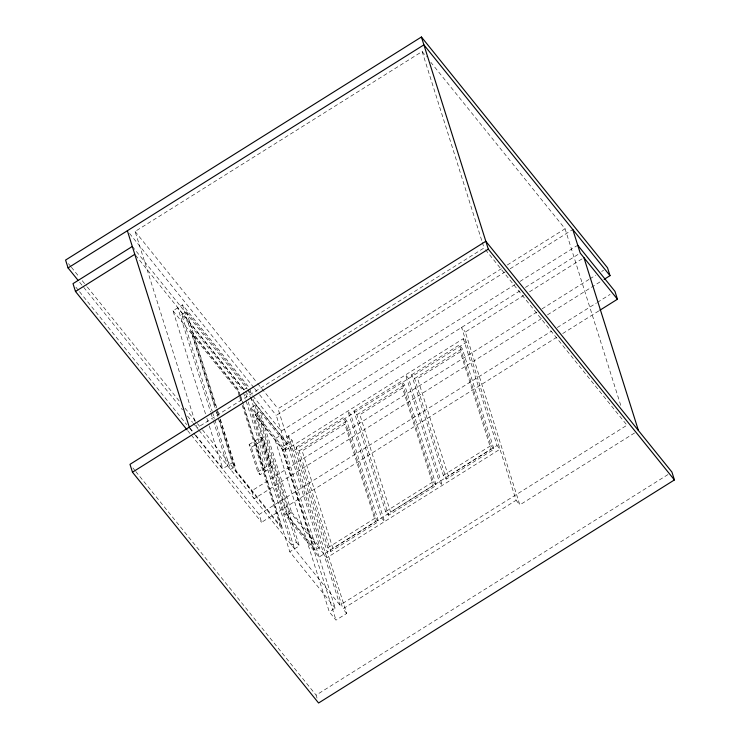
<?xml version="1.0" encoding="UTF-8"?>
<svg xmlns="http://www.w3.org/2000/svg" width="740" height="740" viewBox="0 0 740 740"><rect width="100%" height="100%" fill="white"/><g stroke="black" fill="none" stroke-linecap="round" stroke-linejoin="round"><path stroke-width="0.56" stroke-dasharray="3.7 2.78" d="M285.418 450.188L463.332 338.661L466.311 342.352L293.142 450.91L255.92 404.743L251.175 407.721L285.418 450.188L288.433 435.98L292.152 440.596L346.653 613.451L335.979 620.139L329.282 611.832L274.781 438.977L280.71 435.259L335.211 608.114L329.282 611.832M194.944 421.3L135.087 231.463L422.133 51.523L426.481 56.925M205.507 413.873L173.003 310.782L182.493 304.834L249.491 387.927M181.716 314.648L186.462 311.67L247.502 387.371L242.766 390.35L181.716 314.648L212.177 411.246M255.143 414.557L259.888 411.579L288.175 446.664L319.884 547.23L315.138 550.209L286.852 515.123L255.143 414.557L283.429 449.643L315.138 550.209M485.514 249.75L626.993 425.204L339.956 605.135L278.018 408.721L501.387 268.703M507.261 265.012L565.064 228.78L430.837 62.317M519.942 290.857L283.688 438.95L276.251 415.381L505.263 271.83M510.156 268.759L572.788 229.502M249.121 444.536L260.979 437.1L263.209 439.875L271.848 467.264L259.99 474.701L257.751 471.926L249.121 444.536L251.35 447.302L259.99 474.701M251.35 447.302L263.209 439.875M515.105 284.475L281.209 431.096L253.025 396.141M519.998 281.413L576.765 245.828M195.712 435.12L222.796 468.707L232.286 462.759L218.106 417.795M220.381 419.247L235.265 466.45L230.519 469.428L214.942 420.024M525.418 287.425L580.216 253.071M292.152 440.596L281.478 447.284L335.979 620.139M634.55 432.974L519.832 504.893L465.331 332.038L523.661 295.473M529.498 291.819L583.943 257.687M283.429 449.643L288.175 446.664M296.167 447.21L343.86 417.323L346.838 421.014L378.547 521.58L330.854 551.476L327.875 547.776L296.167 447.21L299.145 450.901L330.854 551.476M353.896 411.024L401.579 381.137L404.558 384.828L436.267 485.394L388.583 515.29L385.605 511.59L353.896 411.024L356.874 414.714L388.583 515.29M411.625 374.838L459.309 344.951L462.287 348.642L493.996 449.208L446.303 479.104L443.334 475.413L411.625 374.838L414.594 378.538L446.303 479.104M257.751 471.926L269.619 464.489L260.979 437.1M299.145 450.901L346.838 421.014M356.874 414.714L404.558 384.828M414.594 378.538L462.287 348.642M541.578 318.561L254.171 498.723L251.693 490.861L537.148 311.929M542.032 308.858L588.957 279.452M589.937 278.832L595.802 275.16M601.666 271.478L603.618 270.257M547.443 314.879L601.213 281.172M556.832 337.227L261.599 522.292L259.13 514.439L551.42 331.206M557.285 327.533L596.394 303.021M597.365 302.401L610.074 294.437M562.696 333.546L599.844 310.264M463.332 338.661L497.03 445.517L319.107 557.044L284.863 514.577L289.608 511.599L255.92 404.743M286.852 515.123L291.597 512.154L259.888 411.579M250.62 397.25L296.305 542.152L291.56 545.13L245.874 400.229M335.211 608.114L289.793 551.799L299.284 545.852L252.951 398.888M327.875 547.776L375.569 517.889L343.86 417.323M385.605 511.59L433.289 481.703L401.579 381.137M443.334 475.413L491.018 445.517L459.309 344.951M346.653 613.451L342.935 608.835L516.104 500.277L461.603 327.422L465.331 332.038M317.035 698.088L316.1 695.147L668.035 474.534M497.03 445.517L500 449.208L326.83 557.766L289.608 511.599M491.018 445.517L493.996 449.208M516.104 500.277L519.832 504.893M433.289 481.703L436.267 485.394M375.569 517.889L378.547 521.58M135.087 231.463L256.983 382.626M257.705 383.524L278.018 408.721M129.537 233.433L253.848 387.594M254.569 388.491L258.907 393.874M259.629 394.772L276.251 415.381M132.321 246.457L247.243 388.972M247.965 389.869L252.303 395.243M135.522 255.207L244.653 390.554M245.384 391.451L249.713 396.825M250.444 397.722L287.407 443.575M244.024 390.008L177.748 307.812L210.595 411.995M173.003 310.782L239.288 392.977M257.122 417.971L282.44 449.365L313.15 546.786L287.841 515.401M269.619 464.489L271.848 467.264M291.597 512.154L319.884 547.23M232.286 462.759L235.265 466.45M296.305 542.152L299.284 545.852M68.478 263.653L70.651 266.344M71.373 267.242L79.337 277.121M82.242 280.719L86.58 286.103M87.311 287L180.727 402.856M185.074 408.24L196.655 422.614M197.376 423.511L201.724 428.895M202.446 429.792L251.693 490.861M79.642 282.282L182.475 409.812M187.544 416.102L192.613 422.383M193.344 423.28L198.413 429.57M199.134 430.467L339.956 605.135M190.013 428.044L194.999 434.232M75.906 287.222L78.81 290.811M79.532 291.717L186.711 424.631M189.607 428.22L194.676 434.51M195.397 435.407L259.13 514.439M187.738 430.689L190.633 434.278M191.355 435.175L261.599 522.292M132.886 467.93L135.059 470.621M135.781 471.519L316.1 695.147M565.064 228.78L621.119 406.547M422.133 51.523L481.99 241.36M482.332 242.461L484.062 247.946L197.016 427.877L195.286 422.392M288.433 435.98L342.935 608.835M249.843 389.018L251.572 394.503M248.196 389.573L250.277 396.159M251.175 407.721L284.863 514.577M245.782 394.189L246.827 397.482M248.205 401.866L294.539 548.821M243.451 392.542L245.532 399.128M240.352 394.966L289.793 551.799M240.093 395.641L238.012 389.036L191.197 330.983L215.488 408.018M240.445 396.742L241.832 401.136M243.22 405.539L282.079 528.795L235.265 470.742L219.308 420.117M239.455 396.474L237.022 388.759L193.186 334.397L216.459 408.212M239.797 397.574L241.888 404.188M242.23 405.289L280.099 525.382L236.263 471.019L219.234 417.027M186.462 311.67L217.615 410.469M217.958 411.56L220.039 418.156M216.811 409.312L218.892 415.926M216.876 412.411L217.921 415.714M182.493 304.834L215.34 409.017M215.692 410.117L217.763 416.694M212.519 412.346L214.6 418.933M210.946 413.096L213.018 419.673M213.361 420.764L227.541 465.728M206.895 418.257L208.967 424.843M209.309 425.935L222.796 468.707M344.822 424.159L302.151 450.901L332.871 548.331L375.541 521.58L344.822 424.159M402.542 387.973L359.881 414.714L390.6 512.145L433.261 485.394L402.542 387.973M460.271 351.787L417.601 378.529L448.32 475.959L490.99 449.208L460.271 351.787M408.591 378.538L405.613 374.847L439.301 481.703L442.279 485.394L408.591 378.538M350.862 414.724L347.883 411.033L381.572 517.88L384.55 521.58L350.862 414.724M257.279 443.593L255.05 440.818L263.68 468.207L265.919 470.982L257.279 443.593"/><path stroke-width="1.11" d="M604.145 279.341L610.01 275.659L607.531 267.806L421.421 37L65.583 260.064L68.061 267.917L78.2 280.488M68.061 267.917L423.9 44.853L610.01 275.659M132.321 246.457L73.01 283.633L75.489 291.486L187.017 429.792M75.489 291.486L134.8 254.31M132.469 472.194L129.99 464.341L485.829 241.277L671.938 472.083L674.418 479.936L318.579 703L132.469 472.194L488.308 249.139L421.421 37M599.844 310.264L617.438 299.228L614.968 291.375L577.746 245.218M617.438 299.228L580.216 253.071L572.788 229.502M488.308 249.139L674.418 479.936M583.943 257.687L638.444 430.541M127.363 230.741L189.301 427.165"/></g></svg>
